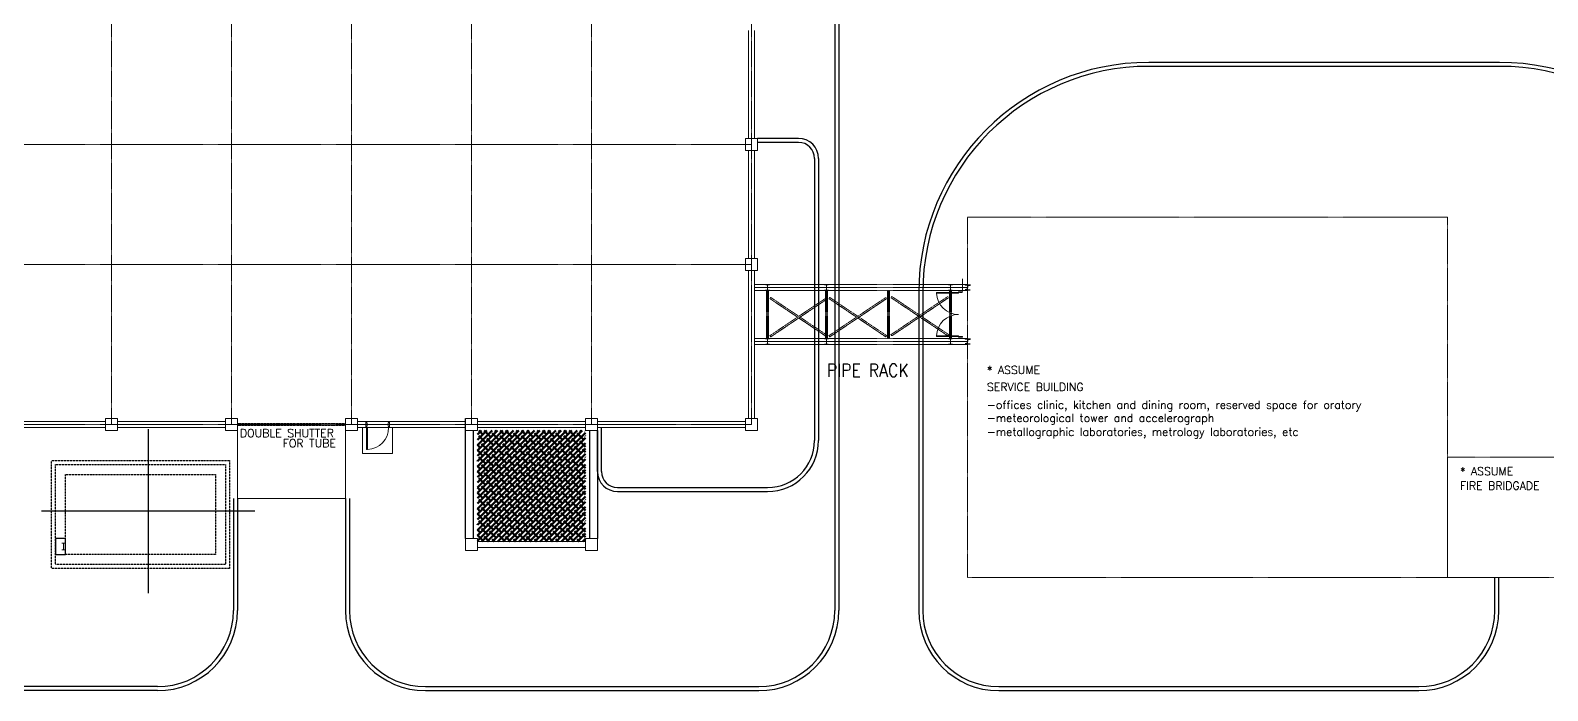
# Model space of a CAD drawing. Extents: x -59767 to 1106559, y -1290 to 1129522.
# Drawn here: x 102328 to 178185, y 867878 to 900878 of the extents above; entities that cross this region are included whole.
import ezdxf
from ezdxf.enums import TextEntityAlignment as Align

# ---------------------------------------------------------------- set-up
doc = ezdxf.new("R2010")
doc.units = 0
for name, pattern in [('CENTER', [2, 1.25, -0.25, 0.25, -0.25]), ('HIDDEN', [0.375, 0.25, -0.125]), ('HIDDEN2', [0.1875, 0.125, -0.0625]), ('PHANTOM', [2.5, 1.25, -0.25, 0.25, -0.25, 0.25, -0.25])]:
    doc.linetypes.add(name, pattern=pattern)
doc.layers.get('0').update_dxf_attribs({"linetype": 'CONTINUOUS', "lineweight": 9})
for name, color, linetype, lineweight in [('CEN', 1, 'CENTER', 5), ('COLUMN', 2, 'CONTINUOUS', 9), ('TEXT', 3, 'CONTINUOUS', 9), ('WALL', 7, 'CONTINUOUS', 9), ('WALL_300', 7, 'CONTINUOUS', 9), ('가상선', 252, 'PHANTOM', 9), ('중심선', 1, 'CENTER', 9)]:
    doc.layers.add(name, color=color, linetype=linetype, lineweight=lineweight)
for name, color, linetype in [('CONC', 2, 'CONTINUOUS'), ('CY', 4, 'CONTINUOUS'), ('ELE', 7, 'CONTINUOUS'), ('EQ', 253, 'CONTINUOUS'), ('SYMBOL', 7, 'CONTINUOUS'), ('TEXT2', 253, 'CONTINUOUS'), ('Y', 2, 'CONTINUOUS')]:
    doc.layers.add(name, color=color, linetype=linetype)
doc.styles.add('ROMANS', font='romans.shx', dxfattribs={"bigfont": 'whgtxt.shx'})
doc.styles.get("Standard").update_dxf_attribs({"font": 'romans.shx', "bigfont": 'whtgtxt.shx'})

# ---------------------------------------------------------------- blocks, each defined once
blk = doc.blocks.new('column600')
at = {"layer": 'COLUMN', "linetype": 'Continuous'}
blk.add_lwpolyline([(-300, -300), (300, -300), (300, 300), (-300, 300)], close=True, dxfattribs=at)
blk = doc.blocks.new('H25')
at = {"color": 3}
for p, q in [((-125, 0), (-125, 125)), ((-125, 125), (-111, 125)), ((-125, 0), (-125, -125)), ((-111, 21), (-111, 125)), ((-95, 5), (0, 5)), ((95, 5), (0, 5)), ((111, 21), (111, 125)), ((125, 125), (111, 125)), ((125, 0), (125, 125)), ((125, 0), (125, -125)), ((-125, -125), (-111, -125)), ((-111, -21), (-111, -125)), ((-95, -5), (0, -5)), ((95, -5), (0, -5)), ((111, -21), (111, -125)), ((125, -125), (111, -125))]:
    blk.add_line(p, q, dxfattribs=at)
for centre, start, end in [((-95, 21), 180, 270), ((95, 21), 270, 0), ((-95, -21), 90, 180), ((95, -21), 0, 90)]:
    blk.add_arc(centre, 16, start, end, dxfattribs=at)

msp = doc.modelspace()

# ---------------------------------------------------------------- hatches: boundary and pattern name
at = {"lineweight": 60}
h = msp.add_hatch(dxfattribs=at)
h.set_pattern_fill('ANSI38', color=256, scale=1500)
h.set_pattern_definition([(45, (73643.84, 711107.04), (-132.58252, 132.58252), []), (135, (73643.84, 711107.04), (-397.74756, 132.58252), [468.75, -281.25])])
h.paths.add_polyline_path([(130082.1, 880877.8), (130080.3, 875327.8), (124681.7, 875327.8), (124683.5, 880877.8)])

# ---------------------------------------------------------------- linework, layer by layer
at = {"layer": 'CEN'}
for p, q in [((148933.5, 888452.6), (148933.5, 887784.8)), ((149183.5, 888327.6), (149183.5, 887728))]:
    msp.add_line(p, q, dxfattribs=at)
at = {"layer": 'COLUMN', "linetype": 'HIDDEN2', "ltscale": 5}
for p, q in [((112683, 881227.8), (118083, 881227.8)), ((112683, 881127.8), (118083, 881127.8))]:
    msp.add_line(p, q, dxfattribs=at)
at = {"layer": 'CONC', "color": 7, "linetype": 'Continuous'}
for p, q in [((124082, 875477.8), (124082, 881477.8)), ((124483, 875477.8), (124483, 880877.8)), ((130281.6, 880877.8), (130281.6, 875477.8)), ((130681.6, 880877.8), (130681.6, 875477.8))]:
    msp.add_line(p, q, dxfattribs=at)
at = {"layer": 'CY'}
for p, q in [((142543.5, 901277.8), (142543.5, 871877.8)), ((142743.5, 901277.8), (142743.5, 871877.8)), ((175783.5, 899277.8), (158243.5, 899277.8)), ((175783.5, 899077.8), (158243.5, 899077.8)), ((140733.5, 895477.8), (138683.5, 895477.8)), ((140733.5, 895277.8), (138683.5, 895277.8)), ((141533.5, 894477.8), (141533.5, 880377.8)), ((141733.5, 894477.8), (141733.5, 880377.8)), ((146743.5, 887777.8), (146743.5, 871877.8)), ((146943.5, 887777.8), (146943.5, 871877.8)), ((130682.5, 878827.8), (130682.5, 880877.8)), ((130882.5, 878827.8), (130882.5, 881027.8)), ((131682.5, 878027.8), (139183, 878027.8)), ((131682.5, 877827.8), (139183, 877827.8)), ((112483, 877477.3), (112483, 871877.8)), ((112683, 877477.3), (112683, 871877.8)), ((118083, 877477.3), (118083, 871877.8)), ((118283, 877477.3), (118283, 871877.8)), ((175543.1, 871877.8), (175543.1, 873540.5)), ((175743.1, 871877.8), (175743.1, 873540.5)), ((108683, 868077.8), (67433.5, 868077.8)), ((108683, 867877.8), (67433.5, 867877.8)), ((122083, 868077.8), (138743.5, 868077.8)), ((122083, 867877.8), (138743.5, 867877.8)), ((150743.5, 868077.8), (171743.1, 868077.8)), ((150743.5, 867877.8), (171743.1, 867877.8))]:
    msp.add_line(p, q, dxfattribs=at)
for centre, radius, start, end in [((158243.5, 887777.8), 11500, 90, 180), ((158243.5, 887777.8), 11300, 90, 180), ((175783.5, 887777.8), 11500, 0, 90), ((175783.5, 887777.8), 11300, 0, 90), ((140733.5, 894477.8), 1000, 0, 90), ((140733.5, 894477.8), 800, 0, 90), ((139183.5, 880377.8), 2550, 270, 0), ((139183.5, 880377.8), 2350, 270, 0), ((131682.5, 878827.8), 1000, 180, 270), ((131682.5, 878827.8), 800, 180, 270), ((108683, 871877.8), 4000, 270, 0), ((108683, 871877.8), 3800, 270, 0), ((122083, 871877.8), 4000, 180, 270), ((122083, 871877.8), 3800, 180, 270), ((138743.5, 871877.8), 4000, 270, 0), ((138743.5, 871877.8), 3800, 270, 0), ((150743.5, 871877.8), 4000, 180, 270), ((150743.5, 871877.8), 3800, 180, 270), ((171743.1, 871877.8), 4000, 270, 0), ((171743.1, 871877.8), 3800, 270, 0)]:
    msp.add_arc(centre, radius, start, end, dxfattribs=at)
at = {"layer": 'EQ', "color": 6}
for p, q in [((108217.3, 880948.3), (108217.3, 872742.7)), ((113548.2, 876845.5), (102886.4, 876845.5))]:
    msp.add_line(p, q, dxfattribs=at)
at = {"layer": 'TEXT2', "color": 3, "lineweight": 5}
for p, q in [((103896.6, 875242.3), (104083, 875242.3)), ((103896.6, 874913.3), (104083, 874913.3)), ((103989.8, 875242.3), (103989.8, 874913.3))]:
    msp.add_line(p, q, dxfattribs=at)
at = {"layer": 'WALL', "color": 0}
for p, q in [((148733.5, 887777.8), (147633.5, 887777.8)), ((147633.5, 887777.8), (147633.5, 887737.8)), ((148733.5, 887737.8), (147633.5, 887737.8)), ((148733.5, 887737.8), (148733.5, 887777.8)), ((148753.5, 887812.8), (148913.5, 887812.8)), ((147633.5, 885577.8), (147633.5, 885617.8)), ((148733.5, 885617.8), (147633.5, 885617.8)), ((148733.5, 885577.8), (147633.5, 885577.8)), ((148733.5, 885570.8), (148733.5, 885617.8)), ((148753.5, 885542.8), (148913.5, 885542.8)), ((119099.5, 881057.8), (119099.5, 881297.8)), ((119141.5, 881027.8), (119141.5, 879927.8)), ((119141.5, 881027.8), (119189.5, 881027.8)), ((119181.5, 881027.8), (119181.5, 879927.8)), ((120241.5, 881027.8), (120193.5, 881027.8)), ((120283.5, 881057.8), (120283.5, 881297.8)), ((119141.5, 879927.8), (119181.5, 879927.8))]:
    msp.add_line(p, q, dxfattribs=at)
for points in [[(148733.5, 887812.8), (148933.5, 887812.8), (148933.5, 887784.8), (148893.5, 887784.8), (148893.5, 887772.8), (148773.5, 887772.8), (148773.5, 887784.8), (148733.5, 887784.8)], [(148733.5, 885542.8), (148933.5, 885542.8), (148933.5, 885570.8), (148893.5, 885570.8), (148893.5, 885582.8), (148773.5, 885582.8), (148773.5, 885570.8), (148733.5, 885570.8)], [(119099.5, 881027.8), (119099.5, 881327.8), (119141.5, 881327.8), (119141.5, 881267.8), (119159.5, 881267.8), (119159.5, 881087.8), (119141.5, 881087.8), (119141.5, 881027.8)], [(120283.5, 881027.8), (120283.5, 881327.8), (120241.5, 881327.8), (120241.5, 881267.8), (120223.5, 881267.8), (120223.5, 881087.8), (120241.5, 881087.8), (120241.5, 881027.8)]]:
    msp.add_lwpolyline(points, close=True, dxfattribs=at)
at = {"layer": 'WALL', "color": 0, "linetype": 'HIDDEN', "lineweight": 30, "ltscale": 5}
for points in [[(103383, 873977.8), (103383, 879377.8), (112283, 879377.8), (112283, 873977.8)], [(103583, 874177.8), (103583, 879177.8), (112083, 879177.8), (112083, 874177.8)], [(104083, 874677.8), (104083, 878677.8), (111583, 878677.8), (111583, 874677.8)]]:
    msp.add_lwpolyline(points, close=True, dxfattribs=at)
at = {"layer": 'WALL', "color": 0, "linetype": 'Continuous', "lineweight": 30, "ltscale": 200}
msp.add_lwpolyline([(104083, 874677.8), (104083, 875477.8), (103583, 875477.8), (103583, 874677.8)], close=True, dxfattribs=at)
at = {"layer": 'WALL', "color": 0}
for centre, start, end in [((148733.5, 887777.8), 182.083942, 270), ((148733.5, 885577.8), 90, 177.916058)]:
    msp.add_arc(centre, 1100, start, end, dxfattribs=at)
at = {"layer": 'WALL_300', "linetype": 'Continuous', "lineweight": 9}
for p, q in [((138236.3, 895477.8), (138236, 900877.8)), ((138532.3, 900877.8), (138532.3, 895477.8)), ((138236.8, 889477.8), (138236.6, 894877.8)), ((138532.9, 894877.8), (138532.8, 889477.8)), ((138237.1, 881477.8), (138236.9, 888877.8)), ((138532.8, 888877.8), (138532.8, 881477.8)), ((138236.6, 881477.8), (138237.1, 886727.7)), ((100683, 881327.8), (106083, 881327.8)), ((100683, 881027.8), (106083, 881027.8)), ((106683, 881327.8), (112083, 881327.8)), ((106683, 881027.8), (112083, 881027.8)), ((118083, 881327.8), (118083, 881327.8)), ((118083, 881027.8), (118083, 881027.8)), ((118683, 881327.8), (124083.5, 881327.8)), ((118683, 881027.8), (124083.5, 881027.8)), ((124683, 881327.8), (130083.5, 881327.8)), ((124683, 881027.8), (130083.5, 881027.8)), ((130683, 881327.8), (138083, 881327.8)), ((130683, 881027.8), (138083, 881027.8)), ((124680.3, 875327.8), (130080.8, 875327.8)), ((124680.3, 875027.8), (130080.8, 875027.8))]:
    msp.add_line(p, q, dxfattribs=at)
at = {"layer": 'WALL_300', "lineweight": 9}
for p, q in [((112683, 877477.3), (112683, 881327.8)), ((118083, 877477.3), (118083, 880878.2)), ((112683, 877477.3), (118083, 877477.3))]:
    msp.add_line(p, q, dxfattribs=at)
at = {"layer": 'WALL_300', "linetype": 'Continuous', "lineweight": 9}
msp.add_lwpolyline([(120441.5, 879727.8), (118941.5, 879727.8), (118941.5, 881027.8), (120441.5, 881027.8)], close=True, dxfattribs=at)
msp.add_arc((119141.5, 881027.8), 1100, 272.083942, 0, dxfattribs=at)
at = {"layer": '가상선', "color": 2, "lineweight": 9}
for p, q in [((138532.7, 888177.8), (149183.5, 888177.8)), ((138532.7, 888032.8), (149183.5, 888032.8)), ((138532.7, 888022.8), (149183.5, 888022.8)), ((138532.7, 887877.8), (149183.5, 887877.8)), ((139133.5, 885477.8), (139133.5, 887877.8)), ((139180.5, 885477.8), (139180.5, 887877.8)), ((139186.5, 885477.8), (139186.5, 887877.8)), ((139233.5, 885477.8), (139233.5, 887877.8)), ((139303.7, 885620.1), (142146, 887527.8)), ((139345.5, 887527.8), (139303.7, 887465.5)), ((140745.7, 886587.9), (139345.5, 887527.8)), ((142083.5, 885477.8), (142083.5, 887877.8)), ((142130.5, 885477.8), (142130.5, 887877.8)), ((142136.5, 885477.8), (142136.5, 887877.8)), ((142183.5, 885477.8), (142183.5, 887877.8)), ((142253.7, 885620.1), (145096, 887527.8)), ((142295.5, 887527.8), (142253.7, 887465.5)), ((143695.7, 886587.9), (142295.5, 887527.8)), ((145096, 887527.8), (145137.8, 887465.5)), ((145183.5, 885477.8), (145183.5, 887877.8)), ((145230.5, 885477.8), (145230.5, 887877.8)), ((145236.5, 885477.8), (145236.5, 887877.8)), ((145283.5, 885477.8), (145283.5, 887877.8)), ((145353.7, 885670.1), (148196, 887577.8)), ((145395.5, 887577.8), (145353.7, 887515.5)), ((146795.7, 886637.9), (145395.5, 887577.8)), ((148196, 887577.8), (148237.8, 887515.5)), ((148283.5, 885477.8), (148283.5, 887877.8)), ((148330.5, 885477.8), (148330.5, 887877.8)), ((148336.5, 885477.8), (148336.5, 887877.8)), ((148383.5, 885477.8), (148383.5, 887877.8)), ((140678.5, 886542.8), (139303.7, 887465.5)), ((140684.7, 886547), (139307.6, 887471.3)), ((139341.6, 885563.6), (142183.9, 887471.3)), ((139345.5, 885557.8), (142187.8, 887465.5)), ((143628.5, 886542.8), (142253.7, 887465.5)), ((143634.7, 886547), (142257.6, 887471.3)), ((142291.6, 885563.6), (145133.9, 887471.3)), ((142295.5, 885557.8), (145137.8, 887465.5)), ((146728.5, 886592.8), (145353.7, 887515.5)), ((146734.7, 886597), (145357.6, 887521.3)), ((145391.6, 885613.6), (148233.9, 887521.3)), ((145395.5, 885607.8), (148237.8, 887515.5)), ((142146, 885557.8), (140745.7, 886497.6)), ((142149.9, 885563.6), (140752, 886501.8)), ((142187.8, 885620.1), (140813, 886542.8)), ((145096, 885557.8), (143695.7, 886497.6)), ((145099.9, 885563.6), (143702, 886501.8)), ((145137.8, 885620.1), (143763, 886542.8)), ((148196, 885607.8), (146795.7, 886547.6)), ((148199.9, 885613.6), (146802, 886551.8)), ((148237.8, 885670.1), (146863, 886592.8)), ((138532.7, 885477.8), (149183.5, 885477.8)), ((138532.7, 885332.8), (149183.5, 885332.8)), ((138532.7, 885322.8), (149183.5, 885322.8)), ((139345.5, 885557.8), (139303.7, 885620.1)), ((142295.5, 885557.8), (142253.7, 885620.1)), ((145096, 885557.8), (145137.8, 885620.1)), ((145395.5, 885607.8), (145353.7, 885670.1)), ((148196, 885607.8), (148237.8, 885670.1)), ((138532.7, 885177.8), (149183.5, 885177.8))]:
    msp.add_line(p, q, dxfattribs=at)
for points in [[(173183.5, 873540.5), (149183.5, 873540.5), (149183.5, 891540.5), (173183.5, 891540.5)], [(173183.5, 879540.5), (181183.5, 879540.5), (181183.5, 873540.5), (173183.5, 873540.5)]]:
    msp.add_lwpolyline(points, close=True, dxfattribs=at)
for points in [[(139206, 888163.8), (139283.5, 888163.8), (139283.5, 888177.8), (139083.5, 888177.8), (139083.5, 888163.8), (139161, 888163.8, -0.4142136), (139179, 888145.8), (139179, 887909.8, -0.4142136), (139161, 887891.8), (139083.5, 887891.8), (139083.5, 887877.8), (139283.5, 887877.8), (139283.5, 887891.8), (139206, 887891.8, -0.4142136), (139188, 887909.8), (139188, 888145.8, -0.4142136)], [(142156, 888163.8), (142233.5, 888163.8), (142233.5, 888177.8), (142033.5, 888177.8), (142033.5, 888163.8), (142111, 888163.8, -0.4142136), (142129, 888145.8), (142129, 887909.8, -0.4142136), (142111, 887891.8), (142033.5, 887891.8), (142033.5, 887877.8), (142233.5, 887877.8), (142233.5, 887891.8), (142156, 887891.8, -0.4142136), (142138, 887909.8), (142138, 888145.8, -0.4142136)], [(148356, 888163.8), (148433.5, 888163.8), (148433.5, 888177.8), (148233.5, 888177.8), (148233.5, 888163.8), (148311, 888163.8, -0.4142136), (148329, 888145.8), (148329, 887909.8, -0.4142136), (148311, 887891.8), (148233.5, 887891.8), (148233.5, 887877.8), (148433.5, 887877.8), (148433.5, 887891.8), (148356, 887891.8, -0.4142136), (148338, 887909.8), (148338, 888145.8, -0.4142136)], [(139206, 885191.8), (139283.5, 885191.8), (139283.5, 885177.8), (139083.5, 885177.8), (139083.5, 885191.8), (139161, 885191.8, 0.4142136), (139179, 885209.8), (139179, 885445.8, 0.4142136), (139161, 885463.8), (139083.5, 885463.8), (139083.5, 885477.8), (139283.5, 885477.8), (139283.5, 885463.8), (139206, 885463.8, 0.4142136), (139188, 885445.8), (139188, 885209.8, 0.4142136)], [(142156, 885191.8), (142233.5, 885191.8), (142233.5, 885177.8), (142033.5, 885177.8), (142033.5, 885191.8), (142111, 885191.8, 0.4142136), (142129, 885209.8), (142129, 885445.8, 0.4142136), (142111, 885463.8), (142033.5, 885463.8), (142033.5, 885477.8), (142233.5, 885477.8), (142233.5, 885463.8), (142156, 885463.8, 0.4142136), (142138, 885445.8), (142138, 885209.8, 0.4142136)], [(148356, 885191.8), (148433.5, 885191.8), (148433.5, 885177.8), (148233.5, 885177.8), (148233.5, 885191.8), (148311, 885191.8, 0.4142136), (148329, 885209.8), (148329, 885445.8, 0.4142136), (148311, 885463.8), (148233.5, 885463.8), (148233.5, 885477.8), (148433.5, 885477.8), (148433.5, 885463.8), (148356, 885463.8, 0.4142136), (148338, 885445.8), (148338, 885209.8, 0.4142136)]]:
    msp.add_lwpolyline(points, format="xyb", close=True, dxfattribs=at)
at = {"layer": '중심선'}
for p, q in [((118383.5, 944675.1), (118383.5, 881177.8)), ((124382.1, 944675.1), (124382.1, 881177.8)), ((130383.5, 881177.8), (130383.5, 944675.1)), ((138383.5, 881177.8), (138383.5, 944675.1)), ((106383.5, 881177.8), (106383.5, 906877.8)), ((112383.5, 881177.8), (112383.5, 906877.8)), ((12083, 895177.8), (138383.5, 895177.8)), ((12083, 889177.8), (138383.5, 889177.8)), ((12083, 881177.8), (138383.5, 881177.8))]:
    msp.add_line(p, q, dxfattribs=at)

# ---------------------------------------------------------------- block references
at = {"layer": 'COLUMN', "linetype": 'Continuous'}
for p in [(138383.5, 895177.8), (138382.5, 889177.8), (106383, 881177.8), (112383, 881178.2), (118383, 881178.2), (124383, 881177.8), (130383, 881177.8), (138383, 881177.8), (124382.6, 875177.8), (130381.3, 875177.8)]:
    msp.add_blockref('column600', p, dxfattribs=at)
at = {"layer": 'ELE', "rotation": 270}
msp.add_blockref('H25', (149183.5, 885327.6), dxfattribs=at)
at = {"layer": 'SYMBOL', "rotation": 270}
msp.add_blockref('H25', (149183.5, 888027.6), dxfattribs=at)

# ---------------------------------------------------------------- texts
at = {"layer": 'TEXT', "lineweight": 9}
for s, p in [('* ASSUME', (150152.4, 883583.4)), ('SERVICE BUILDING', (150152.4, 882735.3)), ('-offices clinic, kitchen and dining room, reserved space for oratory', (150152.4, 881845.3)), ('-meteorological tower and accelerograph', (150152.4, 881186)), ('-metallographic laboratories, metrology laboratories, etc', (150152.4, 880493.7)), ('* ASSUME', (173802.8, 878523.3)), ('FIRE BRIDGADE', (173802.8, 877802.2))]:
    msp.add_text(s, height=400, dxfattribs=at).set_placement(p, align=Align.BOTTOM_LEFT)
for s, p in [('DOUBLE SHUTTER', (112803.6, 880545.3)), ('FOR TUBE', (114946.2, 880042.1))]:
    msp.add_text(s, height=400, dxfattribs=at).set_placement(p)
at = {"layer": 'Y', "linetype": 'Continuous', "style": 'ROMANS', "width": 0.9}
msp.add_text('PIPE RACK', height=640, dxfattribs=at).set_placement((144194.2, 883886.8), align=Align.MIDDLE)

doc.saveas('drawing.dxf')
